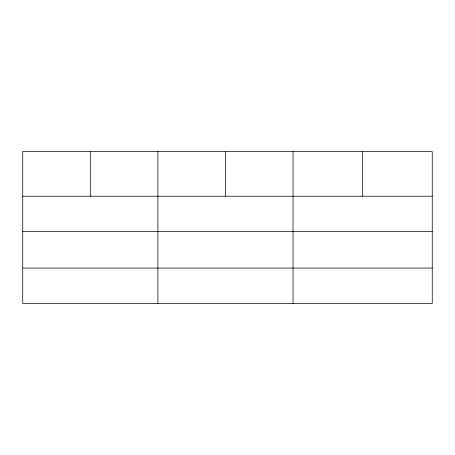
<?xml version="1.0" encoding="UTF-8"?>
<svg xmlns="http://www.w3.org/2000/svg" width="455" height="455" viewBox="0 0 455 455"><rect width="100%" height="100%" fill="white"/><g stroke="black" fill="none" stroke-linecap="round" stroke-linejoin="round"><path stroke-width="0.68" d="M432.25 231.601L432.25 151.583L22.75 151.583L22.75 303.417L432.25 303.417L432.25 231.601L22.75 231.601M22.75 196.224L432.25 196.224M22.75 268.046L432.25 268.046M362.635 151.583L362.635 196.224M293.02 151.583L293.02 303.417M225.452 151.583L225.452 196.224M157.885 151.583L157.885 303.417M90.318 151.583L90.318 196.224"/></g></svg>
